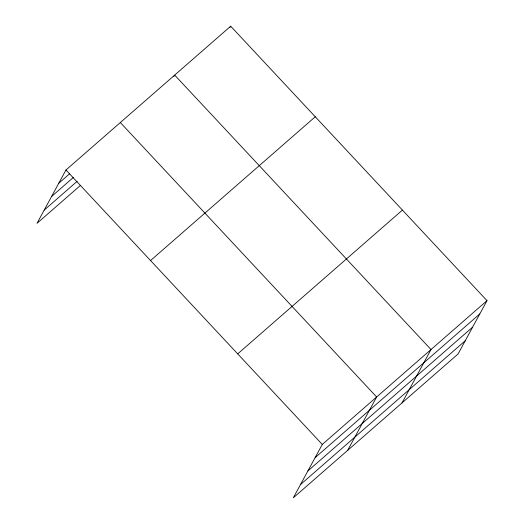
<?xml version="1.0" encoding="UTF-8"?>
<svg xmlns="http://www.w3.org/2000/svg" width="524" height="524" viewBox="0 0 524 524"><rect width="100%" height="100%" fill="white"/><g stroke="black" fill="none" stroke-linecap="round" stroke-linejoin="round"><path stroke-width="0.79" d="M487.006 300.658L322.286 444.437L293.309 497.8L458.035 354.014L487.006 300.658L230.691 26.2L65.965 169.986L36.994 223.342L80.355 185.489M173.922 76.484L174.682 75.089L431.003 349.541L402.026 402.904M229.931 27.595L230.691 26.2M347.667 450.352L376.645 396.989L120.323 122.537M58.767 183.243L69.758 173.647M51.581 196.474L73.57 177.282M44.18 210.111L77.159 181.324M150.552 260.552L315.271 116.773M237.7 353.87L402.425 210.085M315.088 457.694L479.807 313.915M307.902 470.932L472.622 327.146M300.494 484.569L465.22 340.783M65.965 169.986L322.286 444.437"/></g></svg>
